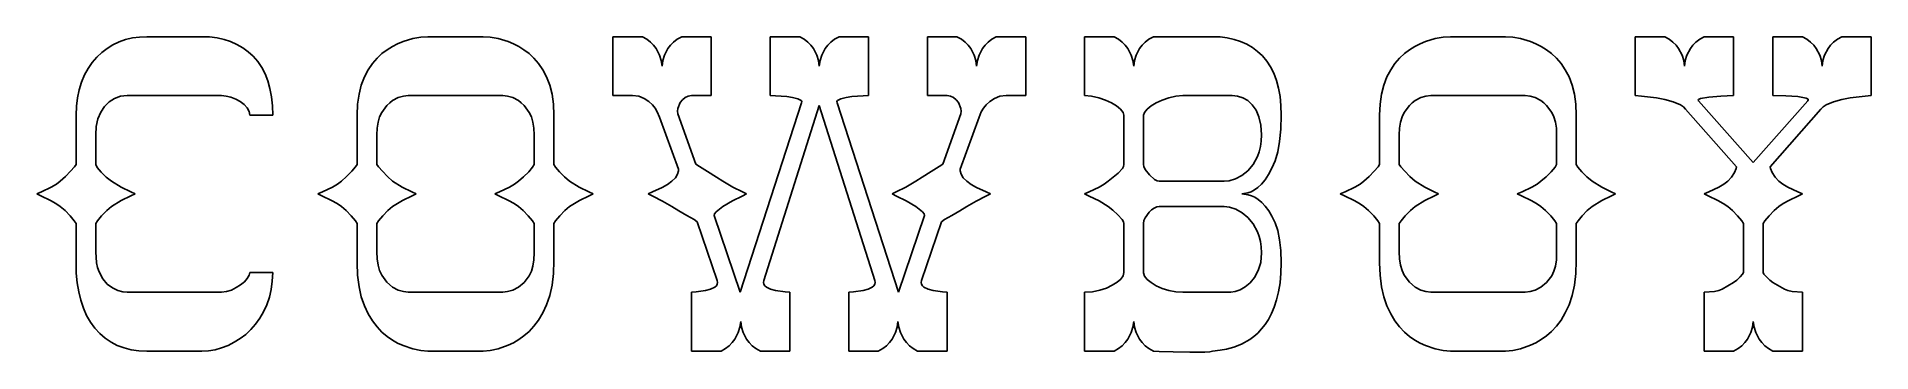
# Model space of a CAD drawing. Extents: x -181 to 391, y 99 to 198.
import ezdxf

# ---------------------------------------------------------------- set-up
doc = ezdxf.new("R2010")
doc.units = 0

msp = doc.modelspace()

# ---------------------------------------------------------------- linework, layer by layer
at = {"layer": 'Layer 1'}
for p, q in [((-157.593535, 195.22386), (-159.404935, 194.118829)), ((-155.659399, 196.144367), (-157.593535, 195.22386)), ((-153.621769, 196.868964), (-155.659399, 196.144367)), ((-151.499813, 197.386554), (-153.621769, 196.868964)), ((-149.29353, 197.697138), (-151.499813, 197.386554)), ((-147.002918, 197.800715), (-149.29353, 197.697138)), ((-129.809872, 197.800715), (-147.002918, 197.800715)), ((-127.383922, 197.704773), (-129.809872, 197.800715)), ((-125.07882, 197.41702), (-127.383922, 197.704773)), ((-122.894567, 196.937457), (-125.07882, 197.41702)), ((-120.831161, 196.266084), (-122.894567, 196.937457)), ((-118.888603, 195.4029), (-120.831161, 196.266084)), ((-117.066893, 194.347905), (-118.888603, 195.4029)), ((-70.352792, 194.748859), (-71.983606, 193.724082)), ((-68.699015, 195.596842), (-70.352792, 194.748859)), ((-67.022277, 196.268031), (-68.699015, 195.596842)), ((-63.952716, 197.187943), (-67.022277, 196.268031)), ((-61.496744, 197.617093), (-63.952716, 197.187943)), ((-59.223952, 197.800715), (-61.496744, 197.617093)), ((-42.030907, 197.800715), (-59.223952, 197.800715)), ((-39.76186, 197.617093), (-42.030907, 197.800715)), ((-37.305953, 197.187943), (-39.76186, 197.617093)), ((-34.236327, 196.268031), (-37.305953, 197.187943)), ((-32.559636, 195.596842), (-34.236327, 196.268031)), ((-30.905876, 194.748859), (-32.559636, 195.596842)), ((-29.275045, 193.724082), (-30.905876, 194.748859)), ((7.700765, 197.800715), (-1.51033, 197.800715)), ((-1.51033, 197.800715), (-1.51033, 179.382272)), ((9.073827, 197.01441), (7.700765, 197.800715)), ((10.247579, 196.128367), (9.073827, 197.01441)), ((11.222021, 195.142587), (10.247579, 196.128367)), ((11.997153, 194.057068), (11.222021, 195.142587)), ((16.455956, 195.142587), (15.680841, 194.057068)), ((17.430392, 196.128367), (16.455956, 195.142587)), ((18.604149, 197.01441), (17.430392, 196.128367)), ((19.977229, 197.800715), (18.604149, 197.01441)), ((29.188323, 197.800715), (19.977229, 197.800715)), ((29.188323, 179.382272), (29.188323, 197.800715)), ((56.817861, 197.800715), (47.606766, 197.800715)), ((47.606766, 197.800715), (47.606766, 179.382272)), ((58.190896, 197.01441), (56.817861, 197.800715)), ((59.364639, 196.128367), (58.190896, 197.01441)), ((60.33909, 195.142587), (59.364639, 196.128367)), ((61.114249, 194.057068), (60.33909, 195.142587)), ((65.573259, 195.142587), (64.797937, 194.057068)), ((66.548389, 196.128367), (65.573259, 195.142587)), ((67.723327, 197.01441), (66.548389, 196.128367)), ((69.098073, 197.800715), (67.723327, 197.01441)), ((78.30542, 197.800715), (69.098073, 197.800715)), ((78.30542, 179.382272), (78.30542, 197.800715)), ((105.934959, 197.800715), (96.723863, 197.800715)), ((96.723863, 197.800715), (96.723863, 179.382272)), ((107.307965, 197.01441), (105.934959, 197.800715)), ((108.481699, 196.128367), (107.307965, 197.01441)), ((109.456159, 195.142587), (108.481699, 196.128367)), ((110.231346, 194.057068), (109.456159, 195.142587)), ((114.690328, 195.142587), (113.915035, 194.057068)), ((115.665448, 196.128367), (114.690328, 195.142587)), ((116.840396, 197.01441), (115.665448, 196.128367)), ((118.21517, 197.800715), (116.840396, 197.01441)), ((127.422518, 197.800715), (118.21517, 197.800715)), ((127.422518, 179.382272), (127.422518, 197.800715)), ((154.958392, 197.800715), (145.747297, 197.800715)), ((145.747297, 197.800715), (145.747297, 179.382272)), ((156.331455, 197.01441), (154.958392, 197.800715)), ((157.505206, 196.128367), (156.331455, 197.01441)), ((158.479648, 195.142587), (157.505206, 196.128367)), ((159.25478, 194.057068), (158.479648, 195.142587)), ((163.713583, 195.142587), (162.938468, 194.057068)), ((164.688019, 196.128367), (163.713583, 195.142587)), ((165.861776, 197.01441), (164.688019, 196.128367)), ((167.234856, 197.800715), (165.861776, 197.01441)), ((185.657047, 197.800715), (167.234856, 197.800715)), ((188.050182, 197.706676), (185.657047, 197.800715)), ((185.657047, 197.800715), (185.657047, 197.800715)), ((185.657047, 197.800715), (185.657047, 197.800715)), ((190.318661, 197.424632), (188.050182, 197.706676)), ((192.462485, 196.954584), (190.318661, 197.424632)), ((194.481654, 196.296531), (192.462485, 196.954584)), ((196.376169, 195.450473), (194.481654, 196.296531)), ((198.146028, 194.416411), (196.376169, 195.450473)), ((248.865242, 194.748859), (247.234427, 193.724082)), ((250.519018, 195.596842), (248.865242, 194.748859)), ((252.195756, 196.268031), (250.519018, 195.596842)), ((255.265318, 197.187943), (252.195756, 196.268031)), ((257.721289, 197.617093), (255.265318, 197.187943)), ((259.994084, 197.800715), (257.721289, 197.617093)), ((277.187129, 197.800715), (259.994084, 197.800715)), ((279.456176, 197.617093), (277.187129, 197.800715)), ((281.912087, 197.187943), (279.456176, 197.617093)), ((284.981706, 196.268031), (281.912087, 197.187943)), ((286.658392, 195.596842), (284.981706, 196.268031)), ((288.312151, 194.748859), (286.658392, 195.596842)), ((289.942981, 193.724082), (288.312151, 194.748859)), ((326.918828, 197.800715), (317.707716, 197.800715)), ((317.707716, 197.800715), (317.707716, 179.382272)), ((328.291888, 197.01441), (326.918828, 197.800715)), ((329.46564, 196.128367), (328.291888, 197.01441)), ((330.440082, 195.142587), (329.46564, 196.128367)), ((331.21521, 194.057068), (330.440082, 195.142587)), ((335.673999, 195.142587), (334.898887, 194.057068)), ((336.648436, 196.128367), (335.673999, 195.142587)), ((337.822193, 197.01441), (336.648436, 196.128367)), ((339.195269, 197.800715), (337.822193, 197.01441)), ((348.406381, 197.800715), (339.195269, 197.800715)), ((348.406381, 179.382272), (348.406381, 197.800715)), ((369.893935, 197.800715), (360.686576, 197.800715)), ((360.686576, 197.800715), (360.686576, 179.382272)), ((371.268609, 197.01441), (369.893935, 197.800715)), ((372.443523, 196.128367), (371.268609, 197.01441)), ((373.418677, 195.142587), (372.443523, 196.128367)), ((374.19407, 194.057068), (373.418677, 195.142587)), ((378.652844, 195.142587), (377.877747, 194.057068)), ((379.627278, 196.128367), (378.652844, 195.142587)), ((380.801049, 197.01441), (379.627278, 196.128367)), ((382.174157, 197.800715), (380.801049, 197.01441)), ((391.385242, 197.800715), (382.174157, 197.800715)), ((391.385242, 179.382272), (391.385242, 197.800715)), ((-164.083433, 189.696807), (-165.345956, 187.854595)), ((-162.659531, 191.355197), (-164.083433, 189.696807)), ((-161.0936, 192.829275), (-162.659531, 191.355197)), ((-159.404935, 194.118829), (-161.0936, 192.829275)), ((-115.36603, 193.1011), (-117.066893, 194.347905)), ((-113.786014, 191.662483), (-115.36603, 193.1011)), ((-112.361442, 190.031928), (-113.786014, 191.662483)), ((-111.12681, 188.209445), (-112.361442, 190.031928)), ((-76.553788, 189.405547), (-77.862094, 187.444506)), ((-75.130244, 191.098215), (-76.553788, 189.405547)), ((-73.59146, 192.52251), (-75.130244, 191.098215)), ((-71.983606, 193.724082), (-73.59146, 192.52251)), ((-27.667144, 192.52251), (-29.275045, 193.724082)), ((-26.128292, 191.098215), (-27.667144, 192.52251)), ((-24.704412, 189.405547), (-26.128292, 191.098215)), ((-23.395505, 187.444506), (-24.704412, 189.405547)), ((13.071707, 191.985158), (11.997153, 194.057068)), ((13.593543, 190.311547), (13.071707, 191.985158)), ((13.838997, 188.593367), (13.593543, 190.311547)), ((14.084451, 190.311547), (13.838997, 188.593367)), ((14.606264, 191.985158), (14.084451, 190.311547)), ((15.680841, 194.057068), (14.606264, 191.985158)), ((62.188766, 191.985158), (61.114249, 194.057068)), ((62.710639, 190.311547), (62.188766, 191.985158)), ((62.956093, 188.593367), (62.710639, 190.311547)), ((63.201547, 190.311547), (62.956093, 188.593367)), ((63.723324, 191.985158), (63.201547, 190.311547)), ((64.797937, 194.057068), (63.723324, 191.985158)), ((111.305826, 191.985158), (110.231346, 194.057068)), ((111.827736, 190.311547), (111.305826, 191.985158)), ((112.07319, 188.593367), (111.827736, 190.311547)), ((112.318645, 190.311547), (112.07319, 188.593367)), ((112.840384, 191.985158), (112.318645, 190.311547)), ((113.915035, 194.057068), (112.840384, 191.985158)), ((160.329333, 191.985158), (159.25478, 194.057068)), ((160.85117, 190.311547), (160.329333, 191.985158)), ((161.096624, 188.593367), (160.85117, 190.311547)), ((161.342078, 190.311547), (161.096624, 188.593367)), ((161.863891, 191.985158), (161.342078, 190.311547)), ((162.938468, 194.057068), (161.863891, 191.985158)), ((199.791233, 193.194345), (198.146028, 194.416411)), ((201.311784, 191.784273), (199.791233, 193.194345)), ((202.678832, 190.178457), (201.311784, 191.784273)), ((203.86361, 188.369294), (202.678832, 190.178457)), ((242.664246, 189.405547), (241.35594, 187.444506)), ((244.087791, 191.098215), (242.664246, 189.405547)), ((245.626574, 192.52251), (244.087791, 191.098215)), ((247.234427, 193.724082), (245.626574, 192.52251)), ((291.55088, 192.52251), (289.942981, 193.724082)), ((293.089739, 191.098215), (291.55088, 192.52251)), ((294.513621, 189.405547), (293.089739, 191.098215)), ((295.822525, 187.444506), (294.513621, 189.405547)), ((332.289757, 191.985158), (331.21521, 194.057068)), ((332.8116, 190.311547), (332.289757, 191.985158)), ((333.057048, 188.593367), (332.8116, 190.311547)), ((333.302497, 190.311547), (333.057048, 188.593367)), ((333.824319, 191.985158), (333.302497, 190.311547)), ((334.898887, 194.057068), (333.824319, 191.985158)), ((375.268596, 191.985158), (374.19407, 194.057068)), ((375.79046, 190.311547), (375.268596, 191.985158)), ((376.035909, 188.593367), (375.79046, 190.311547)), ((376.281357, 190.311547), (376.035909, 188.593367)), ((376.803137, 191.985158), (376.281357, 190.311547)), ((377.877747, 194.057068), (376.803137, 191.985158)), ((-167.386869, 183.618701), (-168.138579, 181.243862)), ((-166.447102, 185.82856), (-167.386869, 183.618701)), ((-165.345956, 187.854595), (-166.447102, 185.82856)), ((-110.082117, 186.195033), (-111.12681, 188.209445)), ((-109.227364, 183.988693), (-110.082117, 186.195033)), ((-108.562549, 181.590423), (-109.227364, 183.988693)), ((-79.05516, 185.215091), (-80.048696, 182.694103)), ((-77.862094, 187.444506), (-79.05516, 185.215091)), ((-22.201569, 185.215091), (-23.395505, 187.444506)), ((-21.207263, 182.694103), (-22.201569, 185.215091)), ((204.866117, 186.356786), (203.86361, 188.369294)), ((205.686354, 184.14093), (204.866117, 186.356786)), ((206.324322, 181.721728), (205.686354, 184.14093)), ((240.162873, 185.215091), (239.169338, 182.694103)), ((241.35594, 187.444506), (240.162873, 185.215091)), ((297.016452, 185.215091), (295.822525, 187.444506)), ((298.010767, 182.694103), (297.016452, 185.215091)), ((-168.675512, 178.723139), (-168.997669, 176.056532)), ((-168.138579, 181.243862), (-168.675512, 178.723139)), ((-158.725365, 177.483001), (-157.055788, 178.538112)), ((-157.055788, 178.538112), (-155.194383, 179.171202)), ((-155.194383, 179.171202), (-153.141149, 179.382272)), ((-153.141149, 179.382272), (-123.67164, 179.382272)), ((-123.67164, 179.382272), (-122.260791, 179.259485)), ((-122.260791, 179.259485), (-120.726189, 178.891363)), ((-120.726189, 178.891363), (-119.206198, 178.308115)), ((-119.206198, 178.308115), (-117.838821, 177.540427)), ((-108.087674, 179.000225), (-108.562549, 181.590423)), ((-107.802738, 176.218097), (-108.087674, 179.000225)), ((-80.758362, 179.858599), (-81.184157, 176.708578)), ((-80.048696, 182.694103), (-80.758362, 179.858599)), ((-71.17862, 177.179697), (-70.276889, 177.847714)), ((-70.276889, 177.847714), (-68.511418, 178.769044)), ((-68.511418, 178.769044), (-66.898613, 179.19865)), ((-66.898613, 179.19865), (-65.362184, 179.382272)), ((-65.362184, 179.382272), (-35.892675, 179.382272)), ((-35.892675, 179.382272), (-34.358117, 179.19865)), ((-34.358117, 179.19865), (-32.746783, 178.769044)), ((-32.746783, 178.769044), (-30.981715, 177.847714)), ((-30.981715, 177.847714), (-30.080034, 177.179697)), ((-20.497028, 179.858599), (-21.207263, 182.694103)), ((-20.070866, 176.708578), (-20.497028, 179.858599)), ((-1.51033, 179.382272), (4.627902, 179.382272)), ((4.627902, 179.382272), (6.654768, 179.167206)), ((6.654768, 179.167206), (8.313464, 178.522245)), ((8.313464, 178.522245), (9.680318, 177.601264)), ((9.680318, 177.601264), (10.831713, 176.55861)), ((19.548152, 177.235015), (20.193156, 178.079525)), ((20.193156, 178.079525), (21.022752, 178.769573)), ((21.022752, 178.769573), (21.990499, 179.229038)), ((21.990499, 179.229038), (23.050092, 179.382272)), ((23.050092, 179.382272), (29.188323, 179.382272)), ((47.606766, 179.382272), (49.264988, 179.32044)), ((49.264988, 179.32044), (52.826886, 179.074985)), ((52.826886, 179.074985), (54.622783, 178.814483)), ((54.622783, 178.814483), (56.203288, 178.400455)), ((56.203288, 178.400455), (57.246894, 177.847655)), ((57.246894, 177.847655), (57.446922, 177.524925)), ((68.467417, 177.524925), (68.666601, 177.847655)), ((68.666601, 177.847655), (69.710771, 178.400455)), ((69.710771, 178.400455), (71.292117, 178.814483)), ((71.292117, 178.814483), (73.087174, 179.074985)), ((73.087174, 179.074985), (76.647198, 179.32044)), ((76.647198, 179.32044), (78.30542, 179.382272)), ((96.723863, 179.382272), (102.865843, 179.382272)), ((102.865843, 179.382272), (103.924871, 179.229038)), ((103.924871, 179.229038), (104.891309, 178.769573)), ((104.891309, 178.769573), (105.719402, 178.079525)), ((105.719402, 178.079525), (106.364035, 177.235015)), ((115.084222, 176.55861), (116.235051, 177.601264)), ((116.235051, 177.601264), (117.600597, 178.522245)), ((117.600597, 178.522245), (119.257791, 179.167206)), ((119.257791, 179.167206), (121.284286, 179.382272)), ((121.284286, 179.382272), (127.422518, 179.382272)), ((145.747297, 179.382272), (147.957789, 179.21358)), ((147.957789, 179.21358), (150.167348, 178.707741)), ((150.167348, 178.707741), (152.269631, 177.971319)), ((152.269631, 177.971319), (154.158323, 177.111351)), ((168.096757, 177.111351), (169.939051, 177.971319)), ((169.939051, 177.971319), (172.0259, 178.707741)), ((172.0259, 178.707741), (174.235436, 179.21358)), ((174.235436, 179.21358), (176.445951, 179.382272)), ((176.445951, 179.382272), (191.795279, 179.382272)), ((191.795279, 179.382272), (193.49937, 179.21358)), ((193.49937, 179.21358), (195.171681, 178.707741)), ((195.171681, 178.707741), (196.736647, 177.833134)), ((196.736647, 177.833134), (198.119004, 176.55861)), ((206.780019, 179.09918), (206.324322, 181.721728)), ((207.053446, 176.273283), (206.780019, 179.09918)), ((238.459673, 179.858599), (238.033878, 176.708578)), ((239.169338, 182.694103), (238.459673, 179.858599)), ((248.039415, 177.179697), (248.941144, 177.847714)), ((248.941144, 177.847714), (250.706617, 178.769044)), ((250.706617, 178.769044), (252.31942, 179.19865)), ((252.31942, 179.19865), (253.855852, 179.382272)), ((253.855852, 179.382272), (283.325372, 179.382272)), ((283.325372, 179.382272), (284.859928, 179.19865)), ((284.859928, 179.19865), (286.471258, 178.769044)), ((286.471258, 178.769044), (288.236321, 177.847714)), ((288.236321, 177.847714), (289.138005, 177.179697)), ((298.721007, 179.858599), (298.010767, 182.694103)), ((299.147175, 176.708578), (298.721007, 179.858599)), ((317.707716, 179.382272), (319.673224, 179.260482)), ((319.673224, 179.260482), (324.27878, 178.707741)), ((324.27878, 178.707741), (326.918814, 178.18492)), ((326.918814, 178.18492), (329.558848, 177.478595)), ((337.374262, 177.967235), (337.431172, 178.14042)), ((337.478963, 177.785882), (337.374262, 177.967235)), ((337.431172, 178.14042), (338.029832, 178.462287)), ((354.544602, 158.509286), (337.478963, 177.785882)), ((338.029832, 178.462287), (340.609936, 178.953195)), ((340.609936, 178.953195), (344.355448, 179.260482)), ((344.355448, 179.260482), (348.406381, 179.382272)), ((371.613994, 177.785882), (354.544602, 158.509286)), ((360.686576, 179.382272), (364.737509, 179.32044)), ((364.737509, 179.32044), (368.483049, 179.074985)), ((368.483049, 179.074985), (371.061234, 178.584077)), ((371.061234, 178.584077), (371.65939, 178.230826)), ((371.717133, 178.019816), (371.613994, 177.785882)), ((371.65939, 178.230826), (371.717133, 178.019816)), ((379.53411, 177.478595), (382.174101, 178.18492)), ((382.174101, 178.18492), (384.814177, 178.707741)), ((384.814177, 178.707741), (389.419733, 179.260482)), ((389.419733, 179.260482), (391.385242, 179.382272)), ((-168.997669, 176.056532), (-169.105049, 173.24404)), ((-169.105049, 173.24404), (-169.105049, 157.894713)), ((-162.794096, 169.731285), (-162.275905, 172.091661)), ((-162.275905, 172.091661), (-161.412245, 174.183189)), ((-161.412245, 174.183189), (-160.203114, 176.00587)), ((-160.203114, 176.00587), (-158.725365, 177.483001)), ((-117.838821, 177.540427), (-116.656098, 176.618979)), ((-116.656098, 176.618979), (-115.68969, 175.574919)), ((-115.68969, 175.574919), (-115.046126, 174.439403)), ((-115.046126, 174.439403), (-114.831537, 173.24404)), ((-114.831537, 173.24404), (-107.70774, 173.24404)), ((-107.70774, 173.24404), (-107.802738, 176.218097)), ((-81.184157, 176.708578), (-81.326081, 173.24404)), ((-81.326081, 173.24404), (-81.326081, 157.894713)), ((-74.804225, 171.140292), (-74.324672, 172.778971)), ((-74.324672, 172.778971), (-73.653292, 174.164025)), ((-73.653292, 174.164025), (-72.04193, 176.343077)), ((-72.04193, 176.343077), (-71.17862, 177.179697)), ((-30.080034, 177.179697), (-29.21674, 176.343077)), ((-29.21674, 176.343077), (-27.605312, 174.164025)), ((-27.605312, 174.164025), (-26.933981, 172.778971)), ((-26.933981, 172.778971), (-26.454444, 171.140292)), ((-19.928775, 173.24404), (-20.070866, 176.708578)), ((-19.928775, 157.894713), (-19.928775, 173.24404)), ((10.831713, 176.55861), (11.737167, 175.439018)), ((11.737167, 175.439018), (12.366271, 174.287689)), ((12.366271, 174.287689), (13.10076, 172.629467)), ((13.10076, 172.629467), (18.995411, 156.421987)), ((18.627683, 174.516224), (18.749957, 175.391297)), ((18.751831, 173.734949), (18.627683, 174.516224)), ((18.749957, 175.391297), (19.548152, 177.235015)), ((24.399154, 158.018377), (18.751831, 173.734949)), ((57.432434, 177.171309), (38.275754, 117.984963)), ((45.643131, 121.668651), (62.956093, 176.313156)), ((57.446922, 177.524925), (57.432434, 177.171309)), ((62.956093, 176.313156), (80.269055, 121.668651)), ((68.4835, 177.171309), (68.467417, 177.524925)), ((87.64018, 117.984963), (68.4835, 177.171309)), ((107.164104, 173.734949), (101.513033, 158.018377)), ((106.364035, 177.235015), (107.16223, 175.391297)), ((106.916776, 156.421987), (112.811427, 172.629467)), ((107.16223, 175.391297), (107.285344, 174.516224)), ((107.285344, 174.516224), (107.164104, 173.734949)), ((112.811427, 172.629467), (113.487832, 174.287689)), ((113.487832, 174.287689), (114.163213, 175.439018)), ((114.163213, 175.439018), (115.084222, 176.55861)), ((154.158323, 177.111351), (155.755642, 176.158987)), ((155.755642, 176.158987), (156.983859, 175.145842)), ((156.983859, 175.145842), (157.766586, 174.148511)), ((157.766586, 174.148511), (158.027508, 173.24404)), ((158.027508, 173.24404), (158.027508, 157.894713)), ((164.16574, 173.24404), (164.442096, 174.148511)), ((164.16574, 157.894713), (164.16574, 173.24404)), ((164.442096, 174.148511), (165.271221, 175.145842)), ((165.271221, 175.145842), (166.53033, 176.158987)), ((166.53033, 176.158987), (168.096757, 177.111351)), ((198.119004, 176.55861), (199.286746, 174.869416)), ((199.286746, 174.869416), (200.208176, 172.751257)), ((200.208176, 172.751257), (200.806782, 170.172529)), ((207.02559, 168.903349), (207.144603, 173.24404)), ((207.144603, 173.24404), (207.053446, 176.273283)), ((238.033878, 176.708578), (237.891952, 173.24404)), ((237.891952, 173.24404), (237.891952, 157.894713)), ((244.41381, 171.140292), (244.893362, 172.778971)), ((244.893362, 172.778971), (245.564742, 174.164025)), ((245.564742, 174.164025), (247.176106, 176.343077)), ((247.176106, 176.343077), (248.039415, 177.179697)), ((289.138005, 177.179697), (290.0013, 176.343077)), ((290.0013, 176.343077), (291.612715, 174.164025)), ((291.612715, 174.164025), (292.284047, 172.778971)), ((292.284047, 172.778971), (292.763586, 171.140292)), ((299.289272, 173.24404), (299.147175, 176.708578)), ((299.289272, 157.894713), (299.289272, 173.24404)), ((329.558848, 177.478595), (331.845229, 176.511711)), ((331.845229, 176.511711), (332.72318, 175.901836)), ((332.72318, 175.901836), (333.424304, 175.207675)), ((333.424304, 175.207675), (349.264534, 157.156476)), ((359.824697, 157.156476), (375.664928, 175.207675)), ((375.664928, 175.207675), (376.36765, 175.901836)), ((376.36765, 175.901836), (377.246755, 176.511711)), ((377.246755, 176.511711), (379.53411, 177.478595)), ((-162.966818, 167.10206), (-162.794096, 169.731285)), ((-162.966818, 157.894713), (-162.966818, 167.10206)), ((-75.18785, 167.10206), (-75.091951, 169.247989)), ((-75.18785, 157.894713), (-75.18785, 167.10206)), ((-75.091951, 169.247989), (-74.804225, 171.140292)), ((-26.454444, 171.140292), (-26.166702, 169.247989)), ((-26.166702, 169.247989), (-26.070754, 167.10206)), ((-26.070754, 167.10206), (-26.070754, 157.894713)), ((200.806782, 170.172529), (201.006371, 167.10206)), ((201.006371, 167.10206), (200.929519, 165.211113)), ((206.668639, 165.092472), (207.02559, 168.903349)), ((244.030184, 167.10206), (244.126084, 169.247989)), ((244.030184, 157.894713), (244.030184, 167.10206)), ((244.126084, 169.247989), (244.41381, 171.140292)), ((292.763586, 171.140292), (293.051327, 169.247989)), ((293.051327, 169.247989), (293.14727, 167.10206)), ((293.14727, 167.10206), (293.14727, 157.894713)), ((199.777226, 160.411088), (198.394867, 157.908722)), ((200.314946, 161.865627), (199.777226, 160.411088)), ((200.699044, 163.465635), (200.314946, 161.865627)), ((200.929519, 165.211113), (200.699044, 163.465635)), ((205.240927, 159.060152), (206.073751, 161.811406)), ((206.073751, 161.811406), (206.668639, 165.092472)), ((-170.825104, 155.743708), (-172.421491, 154.08736)), ((-169.595958, 157.156476), (-170.825104, 155.743708)), ((-169.105049, 157.894713), (-169.595958, 157.156476)), ((-162.475909, 156.972854), (-162.966818, 157.894713)), ((-161.246764, 155.500128), (-162.475909, 156.972854)), ((-159.650374, 153.903738), (-161.246764, 155.500128)), ((-83.046135, 155.743708), (-84.642525, 154.08736)), ((-81.81699, 157.156476), (-83.046135, 155.743708)), ((-81.326081, 157.894713), (-81.81699, 157.156476)), ((-74.696941, 157.156476), (-75.18785, 157.894713)), ((-73.467795, 155.743708), (-74.696941, 157.156476)), ((-71.871405, 154.08736), (-73.467795, 155.743708)), ((-27.788934, 155.623792), (-29.385325, 154.027402)), ((-26.561663, 157.034686), (-27.788934, 155.623792)), ((-26.070754, 157.894713), (-26.561663, 157.034686)), ((-19.437866, 157.034686), (-19.928775, 157.894713)), ((-18.210595, 155.623792), (-19.437866, 157.034686)), ((-16.614205, 154.027402), (-18.210595, 155.623792)), ((18.689999, 154.885555), (18.029974, 153.673232)), ((18.980875, 155.914173), (18.689999, 154.885555)), ((18.995411, 156.421987), (18.980875, 155.914173)), ((25.504635, 157.218308), (24.399154, 158.018377)), ((28.022884, 155.68375), (25.504635, 157.218308)), ((30.846545, 153.96557), (28.022884, 155.68375)), ((97.893051, 155.68375), (95.067515, 153.96557)), ((100.409426, 157.218308), (97.893051, 155.68375)), ((101.513033, 158.018377), (100.409426, 157.218308)), ((106.931683, 155.914173), (106.916776, 156.421987)), ((107.224062, 154.885555), (106.931683, 155.914173)), ((107.884458, 153.673232), (107.224062, 154.885555)), ((156.247496, 155.192841), (153.114674, 152.614634)), ((157.582495, 156.604629), (156.247496, 155.192841)), ((157.91625, 157.264884), (157.582495, 156.604629)), ((158.027508, 157.894713), (157.91625, 157.264884)), ((164.303911, 157.203276), (164.16574, 157.894713)), ((164.718481, 156.358281), (164.303911, 157.203276)), ((166.007584, 154.638227), (164.718481, 156.358281)), ((196.706239, 155.929204), (194.818452, 154.44098)), ((198.394867, 157.908722), (196.706239, 155.929204)), ((202.144025, 153.085956), (203.229938, 154.747329)), ((203.229938, 154.747329), (204.262239, 156.738728)), ((204.262239, 156.738728), (205.240927, 159.060152)), ((236.171898, 155.743708), (234.575508, 154.08736)), ((237.401044, 157.156476), (236.171898, 155.743708)), ((237.891952, 157.894713), (237.401044, 157.156476)), ((244.521093, 157.156476), (244.030184, 157.894713)), ((245.750238, 155.743708), (244.521093, 157.156476)), ((247.346628, 154.08736), (245.750238, 155.743708)), ((291.429101, 155.623792), (289.832711, 154.027402)), ((292.656373, 157.034686), (291.429101, 155.623792)), ((293.14727, 157.894713), (292.656373, 157.034686)), ((299.78017, 157.034686), (299.289272, 157.894713)), ((301.007441, 155.623792), (299.78017, 157.034686)), ((302.603831, 154.027402), (301.007441, 155.623792)), ((348.65183, 155.376464), (347.761334, 153.91775)), ((349.173161, 156.58964), (348.65183, 155.376464)), ((349.264534, 157.156476), (349.173161, 156.58964)), ((359.918801, 156.58964), (359.824697, 157.156476)), ((360.441127, 155.376464), (359.918801, 156.58964)), ((361.330635, 153.91775), (360.441127, 155.376464)), ((-179.910658, 149.360022), (-181.385258, 148.683617)), ((-176.841542, 150.832748), (-179.910658, 149.360022)), ((-175.21471, 151.738173), (-176.841542, 150.832748)), ((-174.017881, 152.614634), (-175.21471, 151.738173)), ((-172.421491, 154.08736), (-174.017881, 152.614634)), ((-158.053984, 152.614634), (-159.650374, 153.903738)), ((-155.044826, 150.832748), (-158.053984, 152.614634)), ((-152.037542, 149.360022), (-155.044826, 150.832748)), ((-150.686606, 148.683617), (-152.037542, 149.360022)), ((-92.131693, 149.360022), (-93.606293, 148.683617)), ((-89.062577, 150.832748), (-92.131693, 149.360022)), ((-87.435745, 151.738173), (-89.062577, 150.832748)), ((-86.238915, 152.614634), (-87.435745, 151.738173)), ((-84.642525, 154.08736), (-86.238915, 152.614634)), ((-70.275015, 152.614634), (-71.871405, 154.08736)), ((-67.26586, 150.832748), (-70.275015, 152.614634)), ((-64.258574, 149.360022), (-67.26586, 150.832748)), ((-62.907638, 148.683617), (-64.258574, 149.360022)), ((-36.876366, 149.360022), (-38.347218, 148.683617)), ((-33.805376, 150.832748), (-36.876366, 149.360022)), ((-32.177179, 151.738173), (-33.805376, 150.832748)), ((-30.979841, 152.614634), (-32.177179, 151.738173)), ((-29.385325, 154.027402), (-30.979841, 152.614634)), ((-15.015941, 152.614634), (-16.614205, 154.027402)), ((-12.010531, 150.832748), (-15.015941, 152.614634)), ((-9.001373, 149.360022), (-12.010531, 150.832748)), ((-7.648564, 148.683617), (-9.001373, 149.360022)), ((10.829839, 149.29819), (9.540736, 148.683617)), ((13.838997, 150.710958), (10.829839, 149.29819)), ((15.528122, 151.647768), (13.838997, 150.710958)), ((16.908113, 152.614634), (15.528122, 151.647768)), ((18.029974, 153.673232), (16.908113, 152.614634)), ((32.872011, 152.614634), (30.846545, 153.96557)), ((35.943001, 150.770916), (32.872011, 152.614634)), ((38.950285, 149.29819), (35.943001, 150.770916)), ((40.239388, 148.683617), (38.950285, 149.29819)), ((86.963775, 149.29819), (85.672797, 148.683617)), ((89.972933, 150.770916), (86.963775, 149.29819)), ((93.040175, 152.614634), (89.972933, 150.770916)), ((95.067515, 153.96557), (93.040175, 152.614634)), ((109.004075, 152.614634), (107.884458, 153.673232)), ((110.386311, 151.647768), (109.004075, 152.614634)), ((112.075064, 150.710958), (110.386311, 151.647768)), ((115.084222, 149.29819), (112.075064, 150.710958)), ((116.371452, 148.683617), (115.084222, 149.29819)), ((147.221897, 149.360022), (145.747297, 148.683617)), ((150.291013, 150.832748), (147.221897, 149.360022)), ((151.917845, 151.738173), (150.291013, 150.832748)), ((153.114674, 152.614634), (151.917845, 151.738173)), ((167.603974, 153.227333), (166.007584, 154.638227)), ((168.402621, 152.767769), (167.603974, 153.227333)), ((169.078574, 152.614634), (168.402621, 152.767769)), ((172.762263, 152.614634), (169.078574, 152.614634)), ((189.340733, 152.614634), (172.762263, 152.614634)), ((190.951612, 152.814143), (189.340733, 152.614634)), ((189.340733, 152.614634), (189.340733, 152.614634)), ((189.340733, 152.614634), (189.340733, 152.614634)), ((192.838928, 153.412829), (190.951612, 152.814143)), ((194.818452, 154.44098), (192.838928, 153.412829)), ((194.864395, 148.683617), (196.768071, 149.052736)), ((196.768071, 149.052736), (197.746695, 149.359994)), ((197.746695, 149.359994), (198.778974, 149.912725)), ((198.778974, 149.912725), (199.864908, 150.710929)), ((199.864908, 150.710929), (201.004497, 151.754607)), ((201.004497, 151.754607), (202.144025, 153.085956)), ((227.086341, 149.360022), (225.611741, 148.683617)), ((230.155456, 150.832748), (227.086341, 149.360022)), ((231.782289, 151.738173), (230.155456, 150.832748)), ((232.979118, 152.614634), (231.782289, 151.738173)), ((234.575508, 154.08736), (232.979118, 152.614634)), ((248.943018, 152.614634), (247.346628, 154.08736)), ((251.952176, 150.832748), (248.943018, 152.614634)), ((254.95946, 149.360022), (251.952176, 150.832748)), ((256.310395, 148.683617), (254.95946, 149.360022)), ((282.341659, 149.360022), (280.870818, 148.683617)), ((285.41266, 150.832748), (282.341659, 149.360022)), ((287.040856, 151.738173), (285.41266, 150.832748)), ((288.238184, 152.614634), (287.040856, 151.738173)), ((289.832711, 154.027402), (288.238184, 152.614634)), ((304.202084, 152.614634), (302.603831, 154.027402)), ((307.207497, 150.832748), (304.202084, 152.614634)), ((310.216663, 149.360022), (307.207497, 150.832748)), ((311.569467, 148.683617), (310.216663, 149.360022)), ((340.66988, 149.360022), (339.195269, 148.683617)), ((343.73899, 150.832748), (340.66988, 149.360022)), ((345.365811, 151.738173), (343.73899, 150.832748)), ((346.562652, 152.614634), (345.365811, 151.738173)), ((347.761334, 153.91775), (346.562652, 152.614634)), ((362.526552, 152.614634), (361.330635, 153.91775)), ((363.72382, 151.738173), (362.526552, 152.614634)), ((365.352104, 150.832748), (363.72382, 151.738173)), ((368.423077, 149.360022), (365.352104, 150.832748)), ((369.893935, 148.683617), (368.423077, 149.360022)), ((-181.385258, 148.683617), (-180.096154, 148.069045)), ((-180.096154, 148.069045), (-177.088871, 146.658151)), ((-177.088871, 146.658151), (-175.400206, 145.722673)), ((-175.400206, 145.722673), (-174.017881, 144.756348)), ((-174.017881, 144.756348), (-172.543284, 143.467245)), ((-172.543284, 143.467245), (-170.946894, 141.809023)), ((-161.124973, 141.809023), (-159.528583, 143.467245)), ((-159.528583, 143.467245), (-158.053984, 144.756348)), ((-158.053984, 144.756348), (-154.982994, 146.596319)), ((-154.982994, 146.596319), (-151.97571, 148.069045)), ((-151.97571, 148.069045), (-150.686606, 148.683617)), ((-93.606293, 148.683617), (-92.317189, 148.069045)), ((-92.317189, 148.069045), (-89.309905, 146.658151)), ((-89.309905, 146.658151), (-87.621241, 145.722673)), ((-87.621241, 145.722673), (-86.238915, 144.756348)), ((-86.238915, 144.756348), (-84.764316, 143.467245)), ((-84.764316, 143.467245), (-83.167926, 141.809023)), ((-73.346005, 141.809023), (-71.749615, 143.467245)), ((-71.749615, 143.467245), (-70.275015, 144.756348)), ((-70.275015, 144.756348), (-67.204028, 146.596319)), ((-67.204028, 146.596319), (-64.196742, 148.069045)), ((-64.196742, 148.069045), (-62.907638, 148.683617)), ((-38.347218, 148.683617), (-37.059989, 148.069045)), ((-37.059989, 148.069045), (-34.050831, 146.658151)), ((-34.050831, 146.658151), (-32.362207, 145.722673)), ((-32.362207, 145.722673), (-30.979841, 144.756348)), ((-30.979841, 144.756348), (-29.507115, 143.467245)), ((-29.507115, 143.467245), (-27.912598, 141.809023)), ((-18.08693, 141.809023), (-16.49054, 143.467245)), ((-16.49054, 143.467245), (-15.015941, 144.756348)), ((-15.015941, 144.756348), (-11.948699, 146.596319)), ((-11.948699, 146.596319), (-8.939541, 148.069045)), ((-8.939541, 148.069045), (-7.648564, 148.683617)), ((9.540736, 148.683617), (11.015335, 147.947254)), ((11.015335, 147.947254), (14.022619, 146.412696)), ((14.022619, 146.412696), (16.908113, 144.756348)), ((16.908113, 144.756348), (19.059117, 143.405413)), ((19.059117, 143.405413), (21.637324, 141.930813)), ((30.723795, 143.066241), (32.872011, 144.756348)), ((32.872011, 144.756348), (35.881169, 146.536361)), ((35.881169, 146.536361), (38.888453, 148.009086)), ((38.888453, 148.009086), (40.239388, 148.683617)), ((85.672797, 148.683617), (87.023733, 148.009086)), ((87.023733, 148.009086), (90.032891, 146.536361)), ((90.032891, 146.536361), (93.040175, 144.756348)), ((93.040175, 144.756348), (95.190169, 143.066241)), ((104.278611, 141.930813), (106.856818, 143.405413)), ((106.856818, 143.405413), (109.004075, 144.756348)), ((109.004075, 144.756348), (111.889568, 146.412696)), ((111.889568, 146.412696), (114.898726, 147.947254)), ((114.898726, 147.947254), (116.371452, 148.683617)), ((145.747297, 148.683617), (147.221897, 148.009086)), ((147.221897, 148.009086), (150.291013, 146.474528)), ((150.291013, 146.474528), (153.114674, 144.756348)), ((153.114674, 144.756348), (154.589274, 143.589035)), ((154.589274, 143.589035), (156.185664, 142.114435)), ((165.885794, 142.972588), (166.653994, 143.694398)), ((166.653994, 143.694398), (167.482184, 144.263566)), ((167.482184, 144.263566), (168.310341, 144.633119)), ((168.310341, 144.633119), (169.078574, 144.756348)), ((169.078574, 144.756348), (173.376836, 144.756348)), ((173.376836, 144.756348), (189.340733, 144.756348)), ((189.340733, 144.756348), (191.04436, 144.541308)), ((191.04436, 144.541308), (192.962589, 143.896321)), ((192.962589, 143.896321), (194.926657, 142.821256)), ((196.8299, 148.376331), (194.864395, 148.683617)), ((197.831713, 148.115275), (196.8299, 148.376331)), ((198.871722, 147.639464), (197.831713, 148.115275)), ((199.949927, 146.948899), (198.871722, 147.639464)), ((201.066329, 146.043578), (199.949927, 146.948899)), ((202.178805, 144.884906), (201.066329, 146.043578)), ((203.245396, 143.434422), (202.178805, 144.884906)), ((204.266103, 141.692126), (203.245396, 143.434422)), ((225.611741, 148.683617), (226.900844, 148.069045)), ((226.900844, 148.069045), (229.908128, 146.658151)), ((229.908128, 146.658151), (231.596795, 145.722673)), ((231.596795, 145.722673), (232.979118, 144.756348)), ((232.979118, 144.756348), (234.453718, 143.467245)), ((234.453718, 143.467245), (236.050108, 141.809023)), ((245.872028, 141.809023), (247.468418, 143.467245)), ((247.468418, 143.467245), (248.943018, 144.756348)), ((248.943018, 144.756348), (252.014008, 146.596319)), ((252.014008, 146.596319), (255.021292, 148.069045)), ((255.021292, 148.069045), (256.310395, 148.683617)), ((280.870818, 148.683617), (282.158048, 148.069045)), ((282.158048, 148.069045), (285.167211, 146.658151)), ((285.167211, 146.658151), (286.855828, 145.722673)), ((286.855828, 145.722673), (288.238184, 144.756348)), ((288.238184, 144.756348), (289.710932, 143.467245)), ((289.710932, 143.467245), (291.305432, 141.809023)), ((301.131111, 141.809023), (302.727501, 143.467245)), ((302.727501, 143.467245), (304.202084, 144.756348)), ((304.202084, 144.756348), (307.269332, 146.596319)), ((307.269332, 146.596319), (310.278498, 148.069045)), ((310.278498, 148.069045), (311.569467, 148.683617)), ((339.195269, 148.683617), (340.486266, 148.069045)), ((340.486266, 148.069045), (343.495404, 146.658151)), ((343.495404, 146.658151), (345.183132, 145.722673)), ((345.183132, 145.722673), (346.562652, 144.756348)), ((346.562652, 144.756348), (348.037263, 143.467245)), ((348.037263, 143.467245), (349.633653, 141.809023)), ((359.459304, 141.809023), (361.053832, 143.467245)), ((361.053832, 143.467245), (362.526552, 144.756348)), ((362.526552, 144.756348), (363.908848, 145.722673)), ((363.908848, 145.722673), (365.597553, 146.658151)), ((365.597553, 146.658151), (368.606691, 148.069045)), ((368.606691, 148.069045), (369.893935, 148.683617)), ((-170.946894, 141.809023), (-169.65779, 140.272591)), ((-169.65779, 140.272591), (-169.105049, 139.47627)), ((-169.105049, 139.47627), (-169.105049, 127.196058)), ((-162.966818, 139.47627), (-162.414077, 140.272591)), ((-162.966818, 130.632419), (-162.966818, 139.47627)), ((-162.414077, 140.272591), (-161.124973, 141.809023)), ((-83.167926, 141.809023), (-81.878822, 140.272591)), ((-81.878822, 140.272591), (-81.326081, 139.47627)), ((-81.326081, 139.47627), (-81.326081, 138.738033)), ((-81.326081, 138.738033), (-81.326081, 136.894315)), ((-75.18785, 139.47627), (-74.635109, 140.272591)), ((-75.18785, 130.632419), (-75.18785, 139.47627)), ((-74.635109, 140.272591), (-73.346005, 141.809023)), ((-27.912598, 141.809023), (-26.623495, 140.272591)), ((-26.623495, 140.272591), (-26.070754, 139.47627)), ((-26.070754, 139.47627), (-26.070754, 130.265174)), ((-26.070754, 139.47627), (-26.070754, 139.47627)), ((-26.070754, 139.47627), (-26.070754, 139.47627)), ((-19.928775, 139.47627), (-19.376034, 140.272591)), ((-19.928775, 127.810631), (-19.928775, 139.47627)), ((-19.376034, 140.272591), (-18.08693, 141.809023)), ((21.637324, 141.930813), (23.846414, 140.639835)), ((23.846414, 140.639835), (24.766399, 139.967178)), ((24.766399, 139.967178), (31.032041, 121.668651)), ((30.170143, 141.930813), (30.247649, 142.429192)), ((38.275754, 117.984963), (30.170143, 141.930813)), ((30.247649, 142.429192), (30.723795, 143.066241)), ((95.742046, 141.930813), (87.64018, 117.984963)), ((94.883893, 121.668651), (101.145789, 139.967178)), ((95.190169, 143.066241), (95.665872, 142.429192)), ((95.665872, 142.429192), (95.742046, 141.930813)), ((101.145789, 139.967178), (102.067648, 140.639835)), ((102.067648, 140.639835), (104.278611, 141.930813)), ((156.185664, 142.114435), (157.474768, 140.641709)), ((157.474768, 140.641709), (157.889313, 140.013055)), ((157.889313, 140.013055), (158.027508, 139.47627)), ((158.027508, 139.47627), (158.027508, 124.126942)), ((164.16574, 139.47627), (164.288453, 140.34985)), ((164.16574, 124.003278), (164.16574, 139.47627)), ((164.288453, 140.34985), (164.656649, 141.254408)), ((164.656649, 141.254408), (165.885794, 142.972588)), ((194.926657, 142.821256), (196.768071, 141.31624)), ((196.768071, 141.31624), (198.410325, 139.335713)), ((198.410325, 139.335713), (199.777226, 136.834356)), ((205.240927, 139.658018), (204.266103, 141.692126)), ((206.073751, 137.244091), (205.240927, 139.658018)), ((236.050108, 141.809023), (237.339211, 140.272591)), ((237.339211, 140.272591), (237.891952, 139.47627)), ((237.891952, 139.47627), (237.891952, 138.738033)), ((237.891952, 138.738033), (237.891952, 136.894315)), ((244.030184, 139.47627), (244.582925, 140.272591)), ((244.030184, 130.632419), (244.030184, 139.47627)), ((244.582925, 140.272591), (245.872028, 141.809023)), ((291.305432, 141.809023), (292.594538, 140.272591)), ((292.594538, 140.272591), (293.14727, 139.47627)), ((293.14727, 139.47627), (293.14727, 130.265174)), ((293.14727, 139.47627), (293.14727, 139.47627)), ((293.14727, 139.47627), (293.14727, 139.47627)), ((299.289272, 139.47627), (299.842005, 140.272591)), ((299.289272, 127.810631), (299.289272, 139.47627)), ((299.842005, 140.272591), (301.131111, 141.809023)), ((349.633653, 141.809023), (350.922759, 140.272591)), ((350.922759, 140.272591), (351.475492, 139.47627)), ((351.475492, 139.47627), (351.475492, 124.126942)), ((357.617466, 139.47627), (358.170198, 140.272591)), ((357.617466, 124.126942), (357.617466, 139.47627)), ((358.170198, 140.272591), (359.459304, 141.809023)), ((-81.326081, 136.894315), (-81.326081, 133.210626)), ((-81.326081, 133.210626), (-81.326081, 127.196058)), ((199.777226, 136.834356), (200.314946, 135.388077)), ((200.314946, 135.388077), (200.699044, 133.811121)), ((200.699044, 133.811121), (200.929519, 132.103487)), ((200.929519, 132.103487), (201.006371, 130.265174)), ((206.668639, 134.362456), (206.073751, 137.244091)), ((207.02559, 131.013112), (206.668639, 134.362456)), ((237.891952, 136.894315), (237.891952, 133.210626)), ((237.891952, 133.210626), (237.891952, 127.196058)), ((-169.105049, 127.196058), (-169.012949, 123.975519)), ((-162.705919, 127.163249), (-162.966818, 130.632419)), ((-162.379775, 125.68233), (-162.705919, 127.163249)), ((-81.326081, 127.196058), (-81.184157, 123.265734)), ((-75.091951, 128.379869), (-75.18785, 130.632419)), ((-74.804225, 126.411429), (-75.091951, 128.379869)), ((-74.324672, 124.727097), (-74.804225, 126.411429)), ((-26.454444, 126.151921), (-26.933981, 124.509514)), ((-26.166702, 128.070475), (-26.454444, 126.151921)), ((-26.070754, 130.265174), (-26.166702, 128.070475)), ((-20.070866, 123.81859), (-19.928775, 127.810631)), ((-19.928775, 127.810631), (-19.928775, 127.810631)), ((-19.928775, 127.810631), (-19.928775, 127.810631)), ((200.745418, 127.287381), (200.419288, 125.959755)), ((201.006371, 130.265174), (200.745418, 127.287381)), ((207.144603, 127.196058), (207.02559, 131.013112)), ((207.056271, 123.892134), (207.144603, 127.196058)), ((237.891952, 127.196058), (238.033878, 123.265734)), ((244.126084, 128.379869), (244.030184, 130.632419)), ((244.41381, 126.411429), (244.126084, 128.379869)), ((244.893362, 124.727097), (244.41381, 126.411429)), ((292.763586, 126.151921), (292.284047, 124.509514)), ((293.051327, 128.070475), (292.763586, 126.151921)), ((293.14727, 130.265174), (293.051327, 128.070475)), ((299.147175, 123.81859), (299.289272, 127.810631)), ((299.289272, 127.810631), (299.289272, 127.810631)), ((299.289272, 127.810631), (299.289272, 127.810631)), ((-169.012949, 123.975519), (-168.73664, 120.944927)), ((-168.73664, 120.944927), (-168.276123, 118.104283)), ((-161.923168, 124.370523), (-162.379775, 125.68233)), ((-160.756806, 122.176407), (-161.923168, 124.370523)), ((-159.344961, 120.503212), (-160.756806, 122.176407)), ((-157.764046, 119.305437), (-159.344961, 120.503212)), ((-116.550703, 121.224101), (-117.717031, 120.257758)), ((-115.629732, 122.283224), (-116.550703, 121.224101)), ((-115.031136, 123.296877), (-115.629732, 122.283224)), ((-114.831537, 124.126942), (-115.031136, 123.296877)), ((-107.70774, 124.126942), (-114.831537, 124.126942)), ((-114.831537, 124.126942), (-114.831537, 124.126942)), ((-108.168257, 118.845445), (-107.822897, 121.424709)), ((-107.822897, 121.424709), (-107.70774, 124.126942)), ((-81.184157, 123.265734), (-80.758362, 119.704067)), ((-73.653292, 123.326873), (-74.324672, 124.727097)), ((-72.04193, 121.132759), (-73.653292, 123.326873)), ((-70.276889, 119.583227), (-72.04193, 121.132759)), ((-29.21674, 121.009564), (-30.981715, 119.521395)), ((-27.605312, 123.143251), (-29.21674, 121.009564)), ((-26.933981, 124.509514), (-27.605312, 123.143251)), ((-20.497028, 120.195443), (-20.070866, 123.81859)), ((31.092912, 120.47275), (30.800855, 119.989691)), ((31.032041, 121.668651), (31.169973, 121.032403)), ((31.169973, 121.032403), (31.092912, 120.47275)), ((45.555276, 121.032403), (45.643131, 121.668651)), ((45.659023, 120.47275), (45.555276, 121.032403)), ((45.954373, 119.989691), (45.659023, 120.47275)), ((80.255409, 120.47275), (79.9602, 119.989691)), ((80.358361, 121.032403), (80.255409, 120.47275)), ((80.269055, 121.668651), (80.358361, 121.032403)), ((80.269055, 121.668651), (80.269055, 121.668651)), ((94.74577, 121.032403), (94.883893, 121.668651)), ((94.822457, 120.47275), (94.74577, 121.032403)), ((95.113952, 119.989691), (94.822457, 120.47275)), ((155.894764, 121.084979), (154.405652, 120.134093)), ((157.045691, 122.097731), (155.894764, 121.084979)), ((157.782044, 123.12684), (157.045691, 122.097731)), ((158.027508, 124.126942), (157.782044, 123.12684)), ((164.442096, 123.005987), (164.16574, 124.003278)), ((165.271221, 121.977812), (164.442096, 123.005987)), ((166.54532, 120.964594), (165.271221, 121.977812)), ((168.156715, 120.012303), (166.54532, 120.964594)), ((197.444473, 120.932288), (195.923932, 119.642235)), ((198.811296, 122.62141), (197.444473, 120.932288)), ((199.962722, 124.739641), (198.811296, 122.62141)), ((200.419288, 125.959755), (199.962722, 124.739641)), ((206.349887, 118.090231), (206.791366, 120.856858)), ((206.791366, 120.856858), (207.056271, 123.892134)), ((238.033878, 123.265734), (238.459673, 119.704067)), ((245.564742, 123.326873), (244.893362, 124.727097)), ((247.176106, 121.132759), (245.564742, 123.326873)), ((248.941144, 119.583227), (247.176106, 121.132759)), ((290.0013, 121.009564), (288.236321, 119.521395)), ((291.612715, 123.143251), (290.0013, 121.009564)), ((292.284047, 124.509514), (291.612715, 123.143251)), ((298.721007, 120.195443), (299.147175, 123.81859)), ((348.406381, 121.054081), (344.844483, 118.966783)), ((349.403624, 121.791363), (348.406381, 121.054081)), ((350.431834, 122.774133), (349.403624, 121.791363)), ((351.214552, 123.665059), (350.431834, 122.774133)), ((351.475492, 124.126942), (351.214552, 123.665059)), ((357.878352, 123.665059), (357.617466, 124.126942)), ((358.661123, 122.774133), (357.878352, 123.665059)), ((359.68928, 121.791363), (358.661123, 122.774133)), ((360.686576, 121.054081), (359.68928, 121.791363)), ((364.246612, 118.966783), (360.686576, 121.054081)), ((-168.276123, 118.104283), (-167.631396, 115.453587)), ((-167.631396, 115.453587), (-166.80246, 112.992839)), ((-156.090349, 118.537703), (-157.764046, 119.305437)), ((-154.493042, 118.123135), (-156.090349, 118.537703)), ((-153.141149, 117.984963), (-154.493042, 118.123135)), ((-123.67164, 117.984963), (-153.141149, 117.984963)), ((-122.168043, 118.154051), (-123.67164, 117.984963)), ((-120.602525, 118.661368), (-122.168043, 118.154051)), ((-119.083003, 119.398653), (-120.602525, 118.661368)), ((-117.717031, 120.257758), (-119.083003, 119.398653)), ((-109.549585, 114.055823), (-108.74382, 116.38915)), ((-108.74382, 116.38915), (-108.168257, 118.845445)), ((-80.758362, 119.704067), (-80.048696, 116.511057)), ((-80.048696, 116.511057), (-79.05516, 113.686704)), ((-68.511418, 118.616386), (-70.276889, 119.583227)), ((-66.898613, 118.170459), (-68.511418, 118.616386)), ((-65.362184, 117.984963), (-66.898613, 118.170459)), ((-35.892675, 117.984963), (-65.362184, 117.984963)), ((-34.358117, 118.170459), (-35.892675, 117.984963)), ((-32.746783, 118.600928), (-34.358117, 118.170459)), ((-30.981715, 119.521395), (-32.746783, 118.600928)), ((-22.201569, 114.055823), (-21.207263, 116.941187)), ((-21.207263, 116.941187), (-20.497028, 120.195443)), ((24.460986, 118.046795), (23.050092, 117.984963)), ((23.050092, 117.984963), (23.050092, 99.566522)), ((27.46827, 118.477745), (24.460986, 118.046795)), ((28.972826, 118.938661), (27.46827, 118.477745)), ((30.293804, 119.583227), (28.972826, 118.938661)), ((30.800855, 119.989691), (30.293804, 119.583227)), ((46.441326, 119.583227), (45.954373, 119.989691)), ((47.729926, 118.938661), (46.441326, 119.583227)), ((49.264988, 118.477745), (47.729926, 118.938661)), ((52.335978, 118.046795), (49.264988, 118.477745)), ((53.748745, 117.984963), (52.335978, 118.046795)), ((53.748745, 99.566522), (53.748745, 117.984963)), ((73.578082, 118.046795), (72.167188, 117.984963)), ((72.167188, 117.984963), (72.167188, 99.566522)), ((76.647198, 118.477745), (73.578082, 118.046795)), ((78.182633, 118.938661), (76.647198, 118.477745)), ((79.472734, 119.583227), (78.182633, 118.938661)), ((79.9602, 119.989691), (79.472734, 119.583227)), ((95.620256, 119.583227), (95.113952, 119.989691)), ((96.939733, 118.938661), (95.620256, 119.583227)), ((98.443917, 118.477745), (96.939733, 118.938661)), ((101.453075, 118.046795), (98.443917, 118.477745)), ((102.865843, 117.984963), (101.453075, 118.046795)), ((102.865843, 99.566522), (102.865843, 117.984963)), ((148.233691, 118.138593), (145.747297, 117.984963)), ((145.747297, 117.984963), (145.747297, 99.566522)), ((150.536467, 118.599536), (148.233691, 118.138593)), ((152.609238, 119.290447), (150.536467, 118.599536)), ((154.405652, 120.134093), (152.609238, 119.290447)), ((170.028988, 119.182709), (168.156715, 120.012303)), ((172.085858, 118.537703), (170.028988, 119.182709)), ((174.250425, 118.123135), (172.085858, 118.537703)), ((176.445951, 117.984963), (174.250425, 118.123135)), ((191.428031, 117.984963), (176.445951, 117.984963)), ((192.761602, 118.169041), (191.428031, 117.984963)), ((191.428031, 117.984963), (191.428031, 117.984963)), ((191.428031, 117.984963), (191.428031, 117.984963)), ((194.311654, 118.721329), (192.761602, 118.169041)), ((195.923932, 119.642235), (194.311654, 118.721329)), ((204.975649, 113.335963), (205.731835, 115.592252)), ((205.731835, 115.592252), (206.349887, 118.090231)), ((238.459673, 119.704067), (239.169338, 116.511057)), ((239.169338, 116.511057), (240.162873, 113.686704)), ((250.706617, 118.616386), (248.941144, 119.583227)), ((252.31942, 118.170459), (250.706617, 118.616386)), ((253.855852, 117.984963), (252.31942, 118.170459)), ((283.325372, 117.984963), (253.855852, 117.984963)), ((284.859928, 118.170459), (283.325372, 117.984963)), ((286.471258, 118.600928), (284.859928, 118.170459)), ((288.236321, 119.521395), (286.471258, 118.600928)), ((297.016452, 114.055823), (298.010767, 116.941187)), ((298.010767, 116.941187), (298.721007, 120.195443)), ((342.449411, 118.230405), (339.195269, 117.984963)), ((339.195269, 117.984963), (339.195269, 99.566522)), ((343.754331, 118.537227), (342.449411, 118.230405)), ((344.844483, 118.966783), (343.754331, 118.537227)), ((365.335901, 118.537227), (364.246612, 118.966783)), ((366.640219, 118.230405), (365.335901, 118.537227)), ((369.893935, 117.984963), (366.640219, 118.230405)), ((369.893935, 99.566522), (369.893935, 117.984963)), ((-166.80246, 112.992839), (-165.789315, 110.722038)), ((-165.789315, 110.722038), (-164.591961, 108.641184)), ((-113.03751, 108.000144), (-111.713756, 109.849832)), ((-111.713756, 109.849832), (-110.551115, 111.868392)), ((-110.551115, 111.868392), (-109.549585, 114.055823)), ((-79.05516, 113.686704), (-77.862094, 111.19632)), ((-77.862094, 111.19632), (-76.553788, 109.005263)), ((-76.553788, 109.005263), (-75.130244, 107.113534)), ((-26.128292, 107.333694), (-24.704412, 109.267582)), ((-24.704412, 109.267582), (-23.395505, 111.508291)), ((-23.395505, 111.508291), (-22.201569, 114.055823)), ((202.109979, 107.855759), (203.164721, 109.467716)), ((203.164721, 109.467716), (204.119945, 111.294451)), ((204.119945, 111.294451), (204.975649, 113.335963)), ((240.162873, 113.686704), (241.35594, 111.19632)), ((241.35594, 111.19632), (242.664246, 109.005263)), ((242.664246, 109.005263), (244.087791, 107.113534)), ((293.089739, 107.333694), (294.513621, 109.267582)), ((294.513621, 109.267582), (295.822525, 111.508291)), ((295.822525, 111.508291), (297.016452, 114.055823)), ((-164.591961, 108.641184), (-163.210398, 106.750277)), ((-163.210398, 106.750277), (-161.667708, 105.066584)), ((-161.667708, 105.066584), (-159.986949, 103.607383)), ((-159.986949, 103.607383), (-158.16812, 102.372676)), ((-119.702599, 102.324836), (-117.868379, 103.479735)), ((-117.868379, 103.479735), (-116.141639, 104.811232)), ((-116.141639, 104.811232), (-114.522377, 106.319327)), ((-114.522377, 106.319327), (-113.03751, 108.000144)), ((-75.130244, 107.113534), (-73.59146, 105.521132)), ((-73.59146, 105.521132), (-71.983606, 104.178157)), ((-71.983606, 104.178157), (-70.352792, 103.034733)), ((-32.559636, 102.183606), (-30.905876, 103.158396)), ((-30.905876, 103.158396), (-29.275045, 104.332736)), ((-29.275045, 104.332736), (-27.667144, 105.706628)), ((-27.667144, 105.706628), (-26.128292, 107.333694)), ((35.782195, 102.225648), (36.557574, 103.312043)), ((36.557574, 103.312043), (37.63211, 105.384815)), ((37.63211, 105.384815), (38.153964, 107.057564)), ((38.153964, 107.057564), (38.399418, 108.777615)), ((38.399418, 108.777615), (38.644872, 107.057564)), ((38.644872, 107.057564), (39.166667, 105.384815)), ((39.166667, 105.384815), (40.241262, 103.312043)), ((40.241262, 103.312043), (41.016364, 102.225648)), ((84.899264, 102.225648), (85.674671, 103.312043)), ((85.674671, 103.312043), (86.74917, 105.384815)), ((86.74917, 105.384815), (87.271061, 107.057564)), ((87.271061, 107.057564), (87.516516, 108.777615)), ((87.516516, 108.777615), (87.76197, 107.057564)), ((87.76197, 107.057564), (88.283727, 105.384815)), ((88.283727, 105.384815), (89.35836, 103.312043)), ((89.35836, 103.312043), (90.133433, 102.225648)), ((158.479648, 102.225648), (159.25478, 103.312043)), ((159.25478, 103.312043), (160.329333, 105.384815)), ((160.329333, 105.384815), (160.85117, 107.057564)), ((160.85117, 107.057564), (161.096624, 108.777615)), ((161.096624, 108.777615), (161.342078, 107.057564)), ((161.342078, 107.057564), (161.863891, 105.384815)), ((161.863891, 105.384815), (162.938468, 103.312043)), ((162.938468, 103.312043), (163.713583, 102.225648)), ((194.787067, 101.76062), (197.320809, 103.188379)), ((197.320809, 103.188379), (198.587633, 104.10192)), ((198.587633, 104.10192), (199.808103, 105.18433)), ((199.808103, 105.18433), (202.109979, 107.855759)), ((244.087791, 107.113534), (245.626574, 105.521132)), ((245.626574, 105.521132), (247.234427, 104.178157)), ((247.234427, 104.178157), (248.865242, 103.034733)), ((286.658392, 102.183606), (288.312151, 103.158396)), ((288.312151, 103.158396), (289.942981, 104.332736)), ((289.942981, 104.332736), (291.55088, 105.706628)), ((291.55088, 105.706628), (293.089739, 107.333694)), ((351.927619, 102.225648), (352.702763, 103.312043)), ((352.702763, 103.312043), (353.77731, 105.384815)), ((353.77731, 105.384815), (354.299153, 107.057564)), ((354.299153, 107.057564), (354.544602, 108.777615)), ((354.544602, 108.777615), (354.79005, 107.057564)), ((354.79005, 107.057564), (355.311851, 105.384815)), ((355.311851, 105.384815), (356.38644, 103.312043)), ((356.38644, 103.312043), (357.161786, 102.225648)), ((-158.16812, 102.372676), (-156.21122, 101.36246)), ((-156.21122, 101.36246), (-154.116251, 100.576737)), ((-154.116251, 100.576737), (-151.88321, 100.015507)), ((-151.88321, 100.015507), (-149.5121, 99.678769)), ((-149.5121, 99.678769), (-147.002918, 99.566522)), ((-147.002918, 99.566522), (-129.809872, 99.566522)), ((-129.809872, 99.566522), (-127.734081, 99.677773)), ((-127.734081, 99.677773), (-125.681222, 100.011525)), ((-125.681222, 100.011525), (-123.651295, 100.567779)), ((-123.651295, 100.567779), (-121.6443, 101.346535)), ((-121.6443, 101.346535), (-119.702599, 102.324836)), ((-70.352792, 103.034733), (-68.699015, 102.090858)), ((-68.699015, 102.090858), (-67.022277, 101.346535)), ((-67.022277, 101.346535), (-63.952716, 100.318343)), ((-63.952716, 100.318343), (-61.496744, 99.811977)), ((-61.496744, 99.811977), (-59.223952, 99.566522)), ((-59.223952, 99.566522), (-42.030907, 99.566522)), ((-42.030907, 99.566522), (-39.76186, 99.811977)), ((-39.76186, 99.811977), (-37.305953, 100.333801)), ((-37.305953, 100.333801), (-34.236327, 101.408367)), ((-34.236327, 101.408367), (-32.559636, 102.183606)), ((23.050092, 99.566522), (32.257438, 99.566522)), ((32.257438, 99.566522), (33.632127, 100.352888)), ((33.632127, 100.352888), (34.807046, 101.239263)), ((34.807046, 101.239263), (35.782195, 102.225648)), ((41.016364, 102.225648), (41.990796, 101.239263)), ((41.990796, 101.239263), (43.164557, 100.352888)), ((43.164557, 100.352888), (44.53765, 99.566522)), ((44.53765, 99.566522), (53.748745, 99.566522)), ((72.167188, 99.566522), (81.374536, 99.566522)), ((81.374536, 99.566522), (82.749196, 100.352888)), ((82.749196, 100.352888), (83.924105, 101.239263)), ((83.924105, 101.239263), (84.899264, 102.225648)), ((90.133433, 102.225648), (91.107855, 101.239263)), ((91.107855, 101.239263), (92.281626, 100.352888)), ((92.281626, 100.352888), (93.654747, 99.566522)), ((93.654747, 99.566522), (102.865843, 99.566522)), ((145.747297, 99.566522), (154.958392, 99.566522)), ((154.958392, 99.566522), (156.331455, 100.352888)), ((156.331455, 100.352888), (157.505206, 101.239263)), ((157.505206, 101.239263), (158.479648, 102.225648)), ((163.713583, 102.225648), (164.688019, 101.239263)), ((164.688019, 101.239263), (165.861776, 100.352888)), ((165.861776, 100.352888), (167.234856, 99.566522)), ((167.234856, 99.566522), (169.016742, 99.50469)), ((169.016742, 99.50469), (173.376836, 99.321068)), ((173.376836, 99.321068), (178.656914, 99.199278)), ((178.656914, 99.199278), (183.260588, 99.259236)), ((183.260588, 99.259236), (184.872407, 99.366036)), ((184.872407, 99.366036), (185.657047, 99.566522)), ((185.657047, 99.566522), (188.109716, 99.873809)), ((188.109716, 99.873809), (190.089712, 100.195615)), ((190.089712, 100.195615), (192.346145, 100.793794)), ((192.346145, 100.793794), (194.787067, 101.76062)), ((248.865242, 103.034733), (250.519018, 102.090858)), ((250.519018, 102.090858), (252.195756, 101.346535)), ((252.195756, 101.346535), (255.265318, 100.318343)), ((255.265318, 100.318343), (257.721289, 99.811977)), ((257.721289, 99.811977), (259.994084, 99.566522)), ((259.994084, 99.566522), (277.187129, 99.566522)), ((277.187129, 99.566522), (279.456176, 99.811977)), ((279.456176, 99.811977), (281.912087, 100.333801)), ((281.912087, 100.333801), (284.981706, 101.408367)), ((284.981706, 101.408367), (286.658392, 102.183606)), ((339.195269, 99.566522), (348.406381, 99.566522)), ((348.406381, 99.566522), (349.779426, 100.352888)), ((349.779426, 100.352888), (350.953172, 101.239263)), ((350.953172, 101.239263), (351.927619, 102.225648)), ((357.161786, 102.225648), (358.136924, 101.239263)), ((358.136924, 101.239263), (359.311854, 100.352888)), ((359.311854, 100.352888), (360.686576, 99.566522)), ((360.686576, 99.566522), (369.893935, 99.566522)), ((360.686576, 99.566522), (360.686576, 99.566522)), ((360.686576, 99.566522), (360.686576, 99.566522))]:
    msp.add_line(p, q, dxfattribs=at)

doc.saveas('drawing.dxf')
